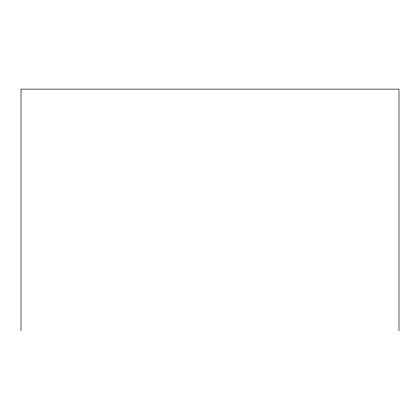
<?xml version="1.0" encoding="UTF-8"?>
<svg xmlns="http://www.w3.org/2000/svg" width="420" height="420" viewBox="0 0 420 420"><rect width="100%" height="100%" fill="white"/><g stroke="black" fill="none" stroke-linecap="round" stroke-linejoin="round"><path stroke-width="0.63" d="M399 330.881L399 89.119L21 89.119L21 330.881"/></g></svg>
